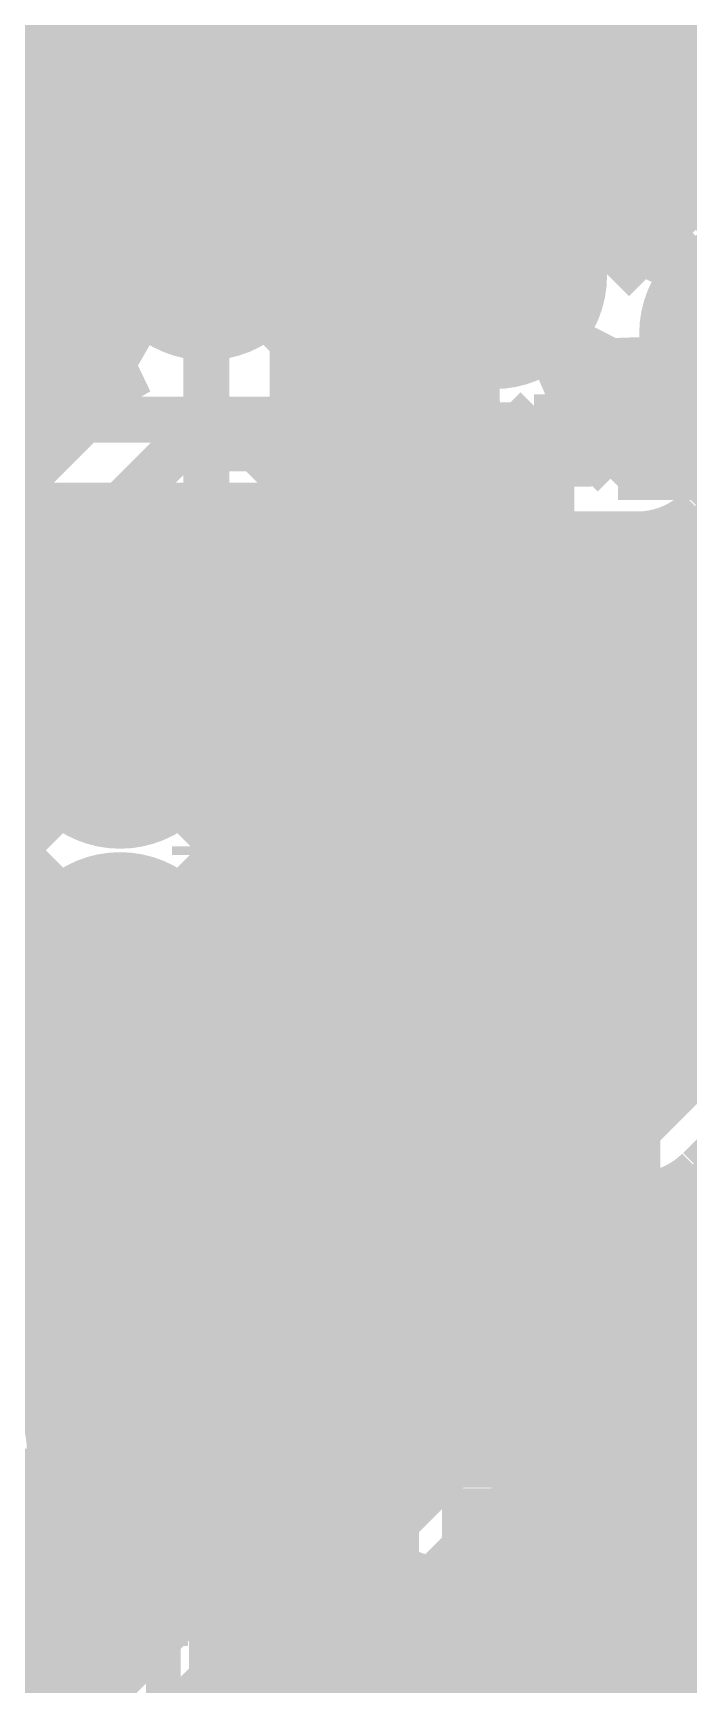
# Model space of a CAD drawing. Extents: x -72 to 72, y -47 to 50.
# Drawn here: x -11.81 to -8.92, y 23.11 to 30.41 of the extents above; entities that cross this region are included whole.
import ezdxf

# ---------------------------------------------------------------- set-up
doc = ezdxf.new("R2010")
doc.units = 0
doc.header["$MEASUREMENT"] = 0
doc.layers.get('0').update_dxf_attribs({"linetype": 'CONTINUOUS'})
for name, color, linetype in [('22-303-0_BOT', 7, 'CONTINUOUS'), ('22-303-0_DRD', 7, 'CONTINUOUS'), ('22-303-0_GND', 6, 'CONTINUOUS'), ('22-303-0_IN1', 4, 'CONTINUOUS'), ('22-303-0_IN2', 3, 'CONTINUOUS'), ('22-303-0_PWR', 5, 'CONTINUOUS'), ('22-303-0_SMB', 10, 'CONTINUOUS'), ('22-303-0_SMT', 14, 'CONTINUOUS'), ('22-303-0_SPB', 9, 'CONTINUOUS'), ('22-303-0_SPT', 12, 'CONTINUOUS'), ('22-303-0_SSB', 11, 'CONTINUOUS'), ('22-303-0_SST', 13, 'CONTINUOUS'), ('22-303-0_TOP', 8, 'CONTINUOUS'), ('THRUHOLE_TAP', 7, 'CONTINUOUS')]:
    doc.layers.add(name, color=color, linetype=linetype)

# ---------------------------------------------------------------- blocks, each defined once
blk = doc.blocks.new('RECTANGLE_4')
blk.add_solid([(0.4826, 0.4064), (0.4826, -0.4064), (-0.4826, 0.4064), (-0.4826, -0.4064)])
blk = doc.blocks.new('ROUND_48')
at = {"const_width": 0.29972}
blk.add_lwpolyline([(-0.14986, 0, 1), (0.14986, 0, 1)], format="xyb", close=True, dxfattribs=at)
blk = doc.blocks.new('RECTANGLE_59')
blk.add_solid([(0.29972, 0.19939), (0.29972, -0.19939), (-0.29972, 0.19939), (-0.29972, -0.19939)])
blk = doc.blocks.new('ROUND_81')
at = {"const_width": 0.0635}
blk.add_lwpolyline([(-0.03175, 0, 1), (0.03175, 0, 1)], format="xyb", close=True, dxfattribs=at)
blk = doc.blocks.new('ROUND_82')
at = {"const_width": 0.50038}
blk.add_lwpolyline([(-0.25019, 0, 1), (0.25019, 0, 1)], format="xyb", close=True, dxfattribs=at)
blk = doc.blocks.new('ROUND_83')
at = {"const_width": 0.50038}
blk.add_lwpolyline([(-0.25019, 0, 1), (0.25019, 0, 1)], format="xyb", close=True, dxfattribs=at)
blk = doc.blocks.new('ROUND_53')
at = {"const_width": 0.29972}
blk.add_lwpolyline([(-0.14986, 0, 1), (0.14986, 0, 1)], format="xyb", close=True, dxfattribs=at)
blk = doc.blocks.new('RECTANGLE_2')
blk.add_solid([(0.63627, 0.51308), (0.63627, -0.51308), (-0.63627, 0.51308), (-0.63627, -0.51308)])
blk = doc.blocks.new('ROUND_95')
at = {"const_width": 0.10033}
blk.add_lwpolyline([(-0.050164, 0, 1), (0.050164, 0, 1)], format="xyb", close=True, dxfattribs=at)

msp = doc.modelspace()

# ---------------------------------------------------------------- linework, layer by layer
at = {"layer": '22-303-0_BOT'}
for points, const_width in [([(-11.0744, 38.92296), (-11.0744, 30.06852)], 0.254), ([(-13.97, 29.2989), (-12.954, 29.2989), (-12.7381, 29.083), (-12.319, 29.083), (-11.811, 29.591), (-11.811, 31.242)], 0.2032), ([(-11.303, 30.91434), (-11.303, 30.01264)], 0.254), ([(-11.4046, 30.79496), (-11.4046, 29.95168)], 0.254), ([(-10.87882, 30.48), (-11.4046, 30.48)], 0.254), ([(-10.8458, 30.37586), (-10.8458, 30.03296)], 0.254), ([(-10.77468, 30.2514), (-11.4046, 30.2514)], 0.254), ([(-9.779, 30.2006), (-9.83996, 30.2006)], 0.254), ([(-9.19734, 30.19298), (-9.77138, 30.19298)], 0.254), ([(-9.7028, 30.19298), (-9.7028, 29.93644)], 0.254), ([(-9.4742, 30.19298), (-9.4742, 29.8577)], 0.254), ([(-9.2456, 30.19298), (-9.2456, 29.62148)], 0.254), ([(-9.9314, 30.11678), (-9.9314, 29.9212)], 0.254), ([(-10.6172, 30.099), (-10.6172, 29.88564)], 0.254), ([(-11.28014, 30.0228), (-11.4046, 30.0228)], 0.254), ([(-10.44194, 30.0228), (-10.81786, 30.0228)], 0.254), ([(-10.3886, 30.0101), (-10.3886, 28.4988)], 0.254), ([(-10.16, 30.01518), (-10.16, 29.8069)], 0.254), ([(-9.23798, 30.0228), (-10.13206, 30.0228)], 0.254), ([(-10.17524, 29.7942), (-10.541, 29.7942)], 0.254), ([(-9.21258, 29.7942), (-9.38276, 29.7942)], 0.254), ([(-10.3378, 29.5656), (-10.4521, 29.5656)], 0.254), ([(-9.08304, 29.5656), (-9.2202, 29.5656)], 0.254), ([(-11.049, 29.464), (-11.049, 27.94), (-10.45972, 27.35072), (-7.37108, 27.35072)], 0.2032), ([(-11.049, 29.464), (-11.049, 27.94), (-10.45972, 27.35072), (-7.37108, 27.35072)], 0.2032), ([(-10.38352, 29.337), (-10.45718, 29.337)], 0.254), ([(-9.779, 29.337), (-8.89, 28.448), (-8.382, 28.448), (-8.23468, 28.64866), (-7.37108, 28.64866)], 0.2032), ([(-10.3378, 29.1084), (-10.55878, 29.1084)], 0.254), ([(-10.6426, 29.01696), (-10.6426, 28.30322)], 0.254), ([(-10.6426, 29.01696), (-10.6426, 28.30322)], 0.254), ([(-10.6172, 29.03982), (-10.6172, 28.33624)], 0.254), ([(-10.17524, 28.8798), (-10.6426, 28.8798)], 0.254), ([(-10.16, 28.8671), (-10.16, 28.54452)], 0.254), ([(-9.9314, 28.7528), (-9.9314, 28.4988)], 0.254), ([(-9.779, 28.73248), (-9.75109, 28.73312)], 0.254), ([(-9.75106, 28.73248), (-9.4234, 28.40482)], 0.254), ([(-9.66724, 28.6512), (-10.6426, 28.6512)], 0.254), ([(-9.7028, 28.68422), (-9.7028, 28.40482)], 0.254), ([(-9.4742, 28.45562), (-9.4742, 28.40482)], 0.254), ([(-10.52322, 28.4226), (-10.6426, 28.4226)], 0.254), ([(-9.44118, 28.4226), (-9.79678, 28.4226)], 0.254), ([(-9.4234, 28.40482), (-9.77392, 28.40482)], 0.254), ([(-7.37108, 27.99842), (-10.09904, 27.99842), (-10.16, 27.94)], 0.2032), ([(-13.97, 27.35072), (-13.25372, 27.35072), (-12.192, 26.289), (-11.43, 26.289)], 0.2032), ([(-11.43, 24.13), (-11.43, 25.019), (-10.795, 25.654), (-10.795, 26.67), (-11.43, 27.305)], 0.2032), ([(-10.49528, 26.94432), (-10.45972, 26.94277)], 0.254), ([(-9.59612, 26.94432), (-10.45972, 26.94432)], 0.254), ([(-10.3886, 26.94432), (-10.3886, 26.67)], 0.254), ([(-10.16, 26.94432), (-10.16, 26.0604)], 0.254), ([(-9.9314, 26.94432), (-9.9314, 26.0604)], 0.254), ([(-9.7028, 26.94432), (-9.7028, 26.77414)], 0.254), ([(-9.67994, 26.8224), (-10.41908, 26.8224)], 0.254), ([(-10.3886, 26.67), (-10.3886, 26.0604)], 0.254), ([(-9.144, 26.543), (-8.98652, 26.70048), (-7.37108, 26.70048)], 0.2032), ([(-9.74598, 26.5938), (-10.3886, 26.5938)], 0.254), ([(-9.72058, 26.3652), (-10.3886, 26.3652)], 0.254), ([(-9.7028, 26.31186), (-9.7028, 26.0604)], 0.254), ([(-9.59104, 26.1366), (-10.3886, 26.1366)], 0.254), ([(-7.37108, 26.05024), (-8.74776, 26.05024), (-9.144, 25.654), (-10.795, 25.654), (-11.43, 25.019), (-11.43, 24.13)], 0.2032), ([(-9.50722, 26.0604), (-10.3886, 26.0604)], 0.254), ([(-11.87704, 25.8826), (-12.192, 25.8826)], 0.254), ([(-11.7602, 25.781), (-11.7602, 25.6667)], 0.254), ([(-11.34364, 25.6794), (-11.78052, 25.6794)], 0.254), ([(-11.33094, 25.6921), (-11.55446, 25.46858)], 0.254), ([(-11.33094, 25.6921), (-11.55446, 25.46858)], 0.254), ([(-11.5316, 25.6921), (-11.5316, 25.49144)], 0.254), ([(-8.58012, 25.64384), (-8.8519, 25.36952)], 0.254), ([(-10.62736, 25.2476), (-11.0236, 24.85136)], 0.254), ([(-10.62736, 25.2476), (-11.0236, 24.85136)], 0.254), ([(-8.38708, 25.2222), (-10.65276, 25.2222)], 0.254), ([(-9.144, 25.2476), (-10.62736, 25.2476)], 0.254), ([(-10.6172, 25.2476), (-10.6172, 21.55444)], 0.254), ([(-10.3886, 25.2476), (-10.3886, 21.5392)], 0.254), ([(-10.16, 25.2476), (-10.16, 24.2824)], 0.254), ([(-9.9314, 25.2476), (-9.9314, 24.2824)], 0.254), ([(-9.7028, 25.2476), (-9.7028, 24.2824)], 0.254), ([(-9.4742, 25.2476), (-9.4742, 24.2824)], 0.254), ([(-9.2456, 25.2476), (-9.2456, 24.2824)], 0.254), ([(-9.017, 25.26792), (-9.017, 24.2824)], 0.254), ([(-10.8458, 25.02916), (-10.8458, 24.63546)], 0.254), ([(-8.17372, 24.9936), (-10.88136, 24.9936)], 0.254), ([(-11.0236, 24.85136), (-11.0236, 24.63546)], 0.254), ([(-11.0236, 24.85136), (-11.0236, 24.63546)], 0.254), ([(-7.77748, 24.765), (-11.0236, 24.765)], 0.254), ([(-10.82548, 24.63546), (-11.0236, 24.63546)], 0.254), ([(-10.82548, 24.63546), (-10.82548, 23.98522)], 0.254), ([(-7.77748, 24.5364), (-10.82548, 24.5364)], 0.254), ([(-7.77748, 24.3078), (-10.82548, 24.3078)], 0.254), ([(-8.7376, 24.2824), (-10.3124, 24.2824), (-10.3124, 22.86)], 0.254), ([(-10.3124, 24.0792), (-10.82548, 24.0792)], 0.254), ([(-10.82548, 23.98522), (-10.82548, 23.62454)], 0.254), ([(-10.3124, 23.8506), (-10.82548, 23.8506)], 0.254), ([(-10.82548, 23.62454), (-10.82548, 23.33498)], 0.254), ([(-10.3124, 23.622), (-10.82548, 23.622)], 0.254), ([(-7.62, 23.5712), (-9.525, 23.5712)], 0.2032), ([(-12.192, 20.066), (-12.192, 23.114), (-11.82624, 23.47976), (-11.43, 23.47976)], 0.2032), ([(-10.3124, 23.3934), (-10.82548, 23.3934)], 0.254), ([(-10.82548, 23.33498), (-10.82548, 22.9743)], 0.254), ([(-10.3124, 23.1648), (-10.82548, 23.1648)], 0.254)]:
    msp.add_lwpolyline(points, dxfattribs=dict(at, const_width=const_width))
at = {"layer": '22-303-0_BOT', "const_width": 0.254}
for points in [[(-10.89152, 30.607, 0.4142136), (-10.287, 30.00248)], [(-10.287, 30.00248, 0.2104983), (-9.84095, 30.19897)], [(-9.83996, 30.19806, 0.0423381), (-9.77138, 30.19224)], [(-9.19734, 30.19298, 0.0940341), (-9.23927, 29.972)], [(-11.049, 30.06852, 0.1588241), (-11.40517, 29.95246)], [(-10.44448, 29.464, 0.4142136), (-11.049, 30.06852)], [(-9.24052, 29.972, 0.2097581), (-9.04529, 29.52711)], [(-9.779, 29.94152, 0.4142136), (-10.38352, 29.337)], [(-9.17448, 29.35732, 0.404407), (-9.779, 29.94152)], [(-9.04494, 29.5275, 0.0892038), (-9.17418, 29.35717)], [(-9.04494, 29.5275, 0.0892038), (-9.17418, 29.35717)], [(-10.6426, 29.01696, 0.2113087), (-10.44484, 29.464)], [(-10.38352, 29.337, 0.4142136), (-9.779, 28.73248)], [(-10.16, 28.54452, 0.2356241), (-10.643, 28.30352)], [(-9.77392, 28.40482, 0.1750363), (-10.16, 28.54425)], [(-10.3886, 26.67, 0.1874441), (-10.49521, 26.94438)], [(-9.59612, 26.94432, 0.1835053), (-9.74854, 26.543)], [(-9.74852, 26.543, 0.2356246), (-9.50752, 26.05999)], [(-11.87704, 25.8826, 0.2113087), (-11.43, 25.68484)], [(-11.55446, 25.46858, 0.2572849), (-12.065, 25.74991)], [(-11.43, 25.68448, 0.0411382), (-11.33103, 25.69264)], [(-9.144, 25.2476, 0.1989124), (-8.85663, 25.36663)], [(-9.144, 25.2476, 0.1989124), (-8.85663, 25.36663)]]:
    msp.add_lwpolyline(points, format="xyb", dxfattribs=at)
at = {"layer": '22-303-0_DRD', "const_width": 0.254}
for points in [[(-9.652, 31.242), (-10.922, 29.972)], [(-9.652, 29.972), (-10.922, 31.242)], [(-8.001, 30.607), (-9.271, 29.337)], [(-8.001, 29.337), (-9.271, 30.607)], [(-10.414, 30.099), (-11.684, 28.829)], [(-10.414, 28.829), (-11.684, 30.099)], [(-10.414, 30.099), (-11.684, 28.829)], [(-10.414, 28.829), (-11.684, 30.099)], [(-9.144, 29.972), (-10.414, 28.702)], [(-9.144, 28.702), (-10.414, 29.972)], [(-8.001, 29.718), (-9.271, 28.448)], [(-8.001, 28.448), (-9.271, 29.718)], [(-8.001, 29.718), (-9.271, 28.448)], [(-8.001, 28.448), (-9.271, 29.718)], [(-9.525, 28.575), (-10.795, 27.305)], [(-9.525, 27.305), (-10.795, 28.575)], [(-10.795, 27.94), (-12.065, 26.67)], [(-10.795, 26.67), (-12.065, 27.94)], [(-8.509, 27.178), (-9.779, 25.908)], [(-8.509, 25.908), (-9.779, 27.178)], [(-9.525, 27.051), (-10.795, 25.781)], [(-9.525, 25.781), (-10.795, 27.051)], [(-9.525, 27.051), (-10.795, 25.781)], [(-9.525, 25.781), (-10.795, 27.051)], [(-10.795, 26.924), (-12.065, 25.654)], [(-10.795, 25.654), (-12.065, 26.924)], [(-11.43, 25.781), (-12.7, 24.511)], [(-11.43, 24.511), (-12.7, 25.781)], [(-11.684, 24.765), (-12.954, 23.495)], [(-11.684, 23.495), (-12.954, 24.765)], [(-11.684, 24.765), (-12.954, 23.495)], [(-11.684, 23.495), (-12.954, 24.765)], [(-11.684, 24.765), (-12.954, 23.495)], [(-11.684, 23.495), (-12.954, 24.765)]]:
    msp.add_lwpolyline(points, dxfattribs=at)
at = {"layer": '22-303-0_IN1'}
for points, const_width in [([(-21.844, 39.243), (-21.844, 37.592), (-20.955, 36.703), (-12.573, 36.703), (-12.192, 36.322), (-12.192, 32.512), (-10.922, 31.242), (-10.922, 30.353), (-9.906, 29.337), (-9.779, 29.337)], 0.2032), ([(4.445, 31.877), (2.921, 31.877), (2.667, 32.131), (1.397, 32.131), (0.508, 31.242), (-5.08, 31.242), (-6.731, 32.893), (-8.509, 32.893), (-9.652, 31.75), (-9.652, 30.099), (-8.636, 29.083)], 0.2032), ([(5.461, 32.004), (3.302, 29.845), (0.254, 29.845), (-0.762, 30.861), (-5.461, 30.861), (-7.112, 32.512), (-8.255, 32.512), (-9.271, 31.496), (-9.271, 30.607), (-8.636, 29.972)], 0.2032), ([(-13.843, 32.004), (-13.843, 30.099), (-12.446, 28.702), (-10.033, 28.702), (-8.128, 26.797), (-8.128, 22.225), (-10.541, 19.812)], 0.2032), ([(-10.64768, 28.2956), (-12.446, 28.2956)], 0.254), ([(-11.9126, 28.2956), (-11.9126, 27.66822)], 0.254), ([(-11.684, 28.2956), (-11.684, 27.85364)], 0.254), ([(-11.4554, 28.2956), (-11.4554, 27.90952)], 0.254), ([(-11.2268, 28.2956), (-11.2268, 27.87396)], 0.254), ([(-10.9982, 28.2956), (-10.9982, 27.72664)], 0.254), ([(-10.7696, 28.2956), (-10.7696, 27.21864)], 0.254), ([(-10.75182, 28.067), (-12.2301, 28.067)], 0.254), ([(-11.71448, 27.8384), (-12.1158, 27.8384)], 0.254), ([(-10.75436, 27.8384), (-11.14552, 27.8384)], 0.254), ([(-9.60374, 27.6987), (-9.04494, 27.1399)], 0.254), ([(-9.6266, 27.65552), (-9.6266, 26.90622)], 0.254), ([(-10.66546, 27.6098), (-10.90676, 27.6098)], 0.254), ([(-9.51484, 27.6098), (-9.652, 27.6098)], 0.254), ([(-9.398, 27.49296), (-9.398, 27.09164)], 0.254), ([(-10.541, 27.4701), (-10.541, 26.99004)], 0.254), ([(-9.8552, 27.41676), (-9.8552, 26.9367)], 0.254), ([(-10.39114, 27.3812), (-10.83056, 27.3812)], 0.254), ([(-10.3124, 27.3558), (-10.3124, 27.0002)], 0.254), ([(-10.0838, 27.34056), (-10.0838, 27.01544)], 0.254), ([(-9.28624, 27.3812), (-9.92886, 27.3812)], 0.254), ([(-11.43, 27.305), (-10.795, 26.67), (-10.795, 24.765), (-12.446, 23.114), (-15.748, 23.114), (-16.51, 23.876)], 0.2032), ([(-10.82548, 27.27452), (-10.82777, 27.30477)], 0.254), ([(-10.82548, 27.27452), (-10.50798, 26.95702)], 0.254), ([(-9.1694, 27.26436), (-9.1694, 27.14752)], 0.254), ([(-9.05764, 27.1526), (-10.70356, 27.1526)], 0.254), ([(-11.8999, 26.924), (-16.9926, 26.924)], 0.254), ([(-11.9126, 26.94178), (-11.9126, 26.65222)], 0.254), ([(-9.6139, 26.924), (-9.83234, 26.924)], 0.254), ([(-11.87704, 26.6954), (-16.9926, 26.6954)], 0.254), ([(-24.384, 20.828), (-24.257, 20.828), (-23.495, 21.59), (-12.446, 21.59), (-9.144, 24.892), (-9.144, 26.543)], 0.2032), ([(-9.6266, 26.13152), (-9.6266, 24.98344)], 0.254), ([(-9.5504, 26.09596), (-9.5504, 25.05964)], 0.254), ([(-9.5504, 26.0096), (-9.71296, 26.0096)], 0.254), ([(-11.9126, 25.92578), (-11.9126, 25.7302)], 0.254), ([(-9.8552, 25.89276), (-9.8552, 24.75484)], 0.254), ([(-10.3886, 25.8572), (-10.3886, 24.765)], 0.254), ([(-10.3124, 25.8318), (-10.3124, 24.29764)], 0.254), ([(-10.0838, 25.81656), (-10.0838, 24.52624)], 0.254), ([(-11.75766, 25.781), (-12.10818, 25.781)], 0.254), ([(-11.684, 25.74036), (-11.684, 25.6159)], 0.254), ([(-11.2014, 25.7302), (-11.2014, 24.93264)], 0.254), ([(-9.5504, 25.781), (-10.3886, 25.781)], 0.254), ([(-11.4554, 25.68448), (-11.4554, 24.67864)], 0.254), ([(-11.2268, 25.72004), (-11.2268, 24.90724)], 0.254), ([(-11.2014, 25.5524), (-11.61796, 25.5524)], 0.254), ([(-9.5504, 25.5524), (-10.3886, 25.5524)], 0.254), ([(-11.2014, 25.3238), (-11.48588, 25.3238)], 0.254), ([(-9.5504, 25.3238), (-10.3886, 25.3238)], 0.254), ([(-11.2014, 25.0952), (-11.46302, 25.0952)], 0.254), ([(-9.5504, 25.0952), (-10.3886, 25.0952)], 0.254), ([(-9.5504, 25.05964), (-12.61364, 21.9964)], 0.254), ([(-11.2014, 24.93264), (-11.76274, 24.36876)], 0.254), ([(-11.26744, 24.8666), (-11.52906, 24.8666)], 0.254), ([(-9.74344, 24.8666), (-10.3886, 24.8666)], 0.254), ([(-11.49604, 24.638), (-11.73734, 24.638)], 0.254), ([(-11.684, 24.6761), (-11.684, 24.45004)], 0.254), ([(-9.97204, 24.638), (-10.40892, 24.638)], 0.254), ([(-10.50798, 24.47798), (-12.1539, 22.82952)], 0.254), ([(-10.541, 24.44496), (-10.541, 24.06904)], 0.254), ([(-11.72464, 24.4094), (-11.78306, 24.4094)], 0.254), ([(-10.20064, 24.4094), (-10.57656, 24.4094)], 0.254), ([(-10.7696, 24.21636), (-10.7696, 23.84044)], 0.254), ([(-10.42924, 24.1808), (-10.80516, 24.1808)], 0.254), ([(-10.9982, 23.98776), (-10.9982, 23.61184)], 0.254), ([(-10.65784, 23.9522), (-11.03376, 23.9522)], 0.254), ([(-11.2268, 23.75916), (-11.2268, 23.38324)], 0.254), ([(-10.88644, 23.7236), (-11.26236, 23.7236)], 0.254), ([(-11.11504, 23.495), (-11.49096, 23.495)], 0.254), ([(-11.4554, 23.53056), (-11.4554, 23.15464)], 0.254), ([(-11.34364, 23.2664), (-11.71956, 23.2664)], 0.254), ([(-11.684, 23.30196), (-11.684, 22.92604)], 0.254), ([(-11.57224, 23.0378), (-11.94816, 23.0378)], 0.254), ([(-11.9126, 23.07336), (-11.9126, 22.69744)], 0.254)]:
    msp.add_lwpolyline(points, dxfattribs=dict(at, const_width=const_width))
at = {"layer": '22-303-0_IN1', "const_width": 0.254}
for points in [[(-10.64768, 28.2956, 0.1588241), (-10.76356, 27.94)], [(-10.76452, 27.94, 0.4142136), (-10.16, 27.33548)], [(-11.43, 27.90952, 0.4142136), (-12.03452, 27.305)], [(-10.82548, 27.305, 0.4142136), (-11.43, 27.90952)], [(-10.16, 27.33548, 0.2988227), (-9.60374, 27.6987)], [(-12.03452, 27.305, 0.2547954), (-11.75766, 26.797)], [(-9.144, 27.14752, 0.29222), (-9.69264, 26.797)], [(-9.04494, 27.1399, 0.0411378), (-9.144, 27.14806)], [(-10.16, 27.02052, 0.1409066), (-10.48108, 26.9282)], [(-10.16, 27.02052, 0.1409066), (-10.48108, 26.9282)], [(-9.69264, 26.797, 0.225417), (-10.16, 27.01898)], [(-9.69264, 26.797, 0.225417), (-10.16, 27.01898)], [(-10.48004, 26.92654, 0.0254717), (-10.50776, 26.95724)], [(-11.75766, 26.797, 0.2547946), (-12.03452, 26.289)], [(-12.03452, 26.289, 0.4142136), (-11.43, 25.68448)], [(-10.16, 25.81148, 0.2911874), (-9.61136, 26.15946)], [(-10.16, 25.81148, 0.2911874), (-9.61136, 26.15946)], [(-9.61136, 26.15946, 0.0364599), (-9.55069, 26.09564)], [(-10.3886, 25.8572, 0.0973858), (-10.16, 25.81225)], [(-10.3886, 25.8572, 0.0973858), (-10.16, 25.81225)], [(-11.46048, 25.146, 0.4142136), (-12.065, 25.75052)], [(-11.43, 25.68448, 0.0973858), (-11.20111, 25.72949)], [(-11.89736, 24.56434, 0.3342209), (-11.46048, 25.146)], [(-10.50798, 24.47798, 0.1989124), (-10.38909, 24.765)], [(-11.76274, 24.36876, 0.0990195), (-11.89736, 24.56434)], [(-11.76274, 24.36876, 0.0990195), (-11.89736, 24.56434)]]:
    msp.add_lwpolyline(points, format="xyb", dxfattribs=at)
at = {"layer": '22-303-0_IN2'}
for points, const_width in [([(-9.69264, 30.8356), (-9.17702, 30.31998)], 0.254), ([(-9.4742, 30.61716), (-9.4742, 29.8577)], 0.254), ([(-9.33704, 30.48), (-9.69518, 30.48)], 0.254), ([(-9.7028, 30.45206), (-9.7028, 29.93644)], 0.254), ([(-10.84072, 30.3657), (-10.88898, 30.31998)], 0.254), ([(-10.8458, 30.36316), (-10.8458, 30.03296)], 0.254), ([(-9.2456, 30.38856), (-9.2456, 29.62148)], 0.254), ([(-11.176, 30.2006), (-12.20978, 30.2006)], 0.254), ([(-11.7602, 30.2006), (-11.7602, 29.1084)], 0.254), ([(-11.5316, 30.2006), (-11.5316, 29.82722)], 0.254), ([(-11.303, 30.2006), (-11.303, 30.01264)], 0.254), ([(-11.0744, 30.2133), (-11.0744, 30.06852)], 0.254), ([(-10.77468, 30.2514), (-10.97788, 30.2514)], 0.254), ([(-9.17194, 30.2514), (-9.79678, 30.2514)], 0.254), ([(-9.9314, 30.11678), (-9.9314, 29.9212)], 0.254), ([(-10.6172, 30.099), (-10.6172, 29.88564)], 0.254), ([(-11.28014, 30.0228), (-12.12088, 30.0228)], 0.254), ([(-10.44194, 30.0228), (-10.81786, 30.0228)], 0.254), ([(-10.3886, 30.0101), (-10.3886, 29.1084)], 0.254), ([(-10.16, 30.01518), (-10.16, 29.8069)], 0.254), ([(-9.23798, 30.0228), (-10.13206, 30.0228)], 0.254), ([(-1.27, 29.845), (-1.27, 28.702), (-2.032, 27.94), (-4.191, 27.94), (-4.318, 28.067), (-9.398, 28.067), (-10.033, 28.702), (-15.875, 28.702), (-16.764, 29.591)], 0.2032), ([(-11.55446, 29.7942), (-12.09802, 29.7942)], 0.254), ([(-10.17524, 29.7942), (-10.541, 29.7942)], 0.254), ([(-9.21258, 29.7942), (-9.38276, 29.7942)], 0.254), ([(-11.64336, 29.5656), (-12.16406, 29.5656)], 0.254), ([(-10.3378, 29.5656), (-10.4521, 29.5656)], 0.254), ([(-9.08304, 29.5656), (-9.2202, 29.5656)], 0.254), ([(-11.64082, 29.337), (-12.37234, 29.337)], 0.254), ([(-10.38352, 29.337), (-10.45718, 29.337)], 0.254), ([(-11.53668, 29.1084), (-15.00378, 29.1084)], 0.254), ([(-11.53668, 29.1084), (-15.00378, 29.1084)], 0.254), ([(-10.3378, 29.1084), (-10.55878, 29.1084)], 0.254), ([(-10.3378, 29.1084), (-10.55878, 29.1084)], 0.254), ([(-9.2456, 29.05252), (-9.2456, 28.48864)], 0.254), ([(-9.20496, 28.8798), (-9.38276, 28.8798)], 0.254), ([(-9.4742, 28.81376), (-9.4742, 28.71724)], 0.254), ([(-10.16, 27.94), (-10.16, 28.07208), (-10.35812, 28.321), (-17.5768, 28.321), (-17.96288, 28.75788), (-18.0848, 28.75788)], 0.2032), ([(-9.5377, 28.78074), (-9.23036, 28.4734)], 0.254), ([(-9.05764, 28.6512), (-9.40816, 28.6512)], 0.254), ([(-9.017, 28.6131), (-9.017, 28.4734)], 0.254), ([(-4.318, 28.4734), (-9.23036, 28.4734)], 0.254), ([(-10.76452, 27.9146), (-12.1412, 27.9146)], 0.254), ([(-11.7602, 27.9146), (-11.7602, 27.81046)], 0.254), ([(-11.0744, 27.9146), (-11.0744, 27.79268)], 0.254), ([(-10.8458, 27.9146), (-10.8458, 27.45994)], 0.254), ([(-11.85164, 27.7368), (-12.09802, 27.7368)], 0.254), ([(-10.72896, 27.7368), (-11.00582, 27.7368)], 0.254), ([(-9.4742, 27.66822), (-9.4742, 27.04846)], 0.254), ([(-4.48564, 27.6606), (-9.398, 27.6606)], 0.254), ([(-9.2456, 27.6606), (-9.2456, 27.13736)], 0.254), ([(-9.017, 27.6606), (-9.017, 27.13482)], 0.254), ([(-10.58164, 27.5082), (-10.86104, 27.5082)], 0.254), ([(-10.6172, 27.54376), (-10.6172, 24.11984)], 0.254), ([(-2.4384, 27.5082), (-9.73582, 27.5082)], 0.254), ([(-9.7028, 27.54376), (-9.7028, 26.77414)], 0.254), ([(-10.3886, 27.3812), (-10.3886, 24.34844)], 0.254), ([(-10.16, 27.33548), (-10.16, 24.57704)], 0.254), ([(-9.9314, 27.3812), (-9.9314, 24.80564)], 0.254), ([(-2.4384, 27.2796), (-10.82548, 27.2796)], 0.254), ([(-10.8458, 27.15006), (-10.8458, 26.44394)], 0.254), ([(-9.47166, 27.051), (-10.88136, 27.051)], 0.254), ([(-2.4384, 27.051), (-8.81634, 27.051)], 0.254), ([(-11.79322, 26.8224), (-21.0312, 26.8224)], 0.254), ([(-9.67994, 26.8224), (-11.06678, 26.8224)], 0.254), ([(-11.0744, 26.81478), (-11.0744, 26.77668)], 0.254), ([(-9.74598, 26.5938), (-10.90676, 26.5938)], 0.254), ([(-9.72058, 26.3652), (-10.83056, 26.3652)], 0.254), ([(-9.7028, 26.31186), (-9.7028, 25.03424)], 0.254), ([(-9.59104, 26.1366), (-10.8458, 26.1366)], 0.254), ([(-10.8458, 26.13406), (-10.8458, 23.89124)], 0.254), ([(-9.4742, 26.035), (-9.4742, 25.26284)], 0.254), ([(-9.2456, 25.9461), (-9.2456, 25.49144)], 0.254), ([(-9.017, 25.95118), (-9.017, 25.72004)], 0.254), ([(-11.8999, 25.908), (-32.33166, 25.908)], 0.254), ([(-8.77824, 25.908), (-10.9601, 25.908)], 0.254), ([(-8.92302, 25.81402), (-11.47064, 23.2664)], 0.254), ([(-11.7602, 25.781), (-11.7602, 25.6667)], 0.254), ([(-11.0744, 25.79878), (-11.0744, 23.66264)], 0.254), ([(-9.05764, 25.6794), (-11.78052, 25.6794)], 0.254), ([(-11.5316, 25.6921), (-11.5316, 25.43048)], 0.254), ([(-11.303, 25.69718), (-11.303, 23.43404)], 0.254), ([(-4.191, 25.4), (-4.318, 25.527), (-8.636, 25.527), (-11.303, 22.86), (-19.304, 22.86), (-19.812, 22.352), (-21.59, 22.352), (-21.59, 25.146)], 0.2032), ([(-9.28624, 25.4508), (-11.54176, 25.4508)], 0.254), ([(-9.51484, 25.2222), (-11.46556, 25.2222)], 0.254), ([(-8.46836, 25.1206), (-11.0109, 22.57552)], 0.254), ([(-9.74344, 24.9936), (-11.4808, 24.9936)], 0.254), ([(-11.5316, 24.86152), (-11.5316, 23.2664)], 0.254), ([(-9.97204, 24.765), (-11.5951, 24.765)], 0.254), ([(-7.20852, 24.765), (-8.82396, 24.765)], 0.254), ([(-11.7602, 24.62276), (-11.7602, 24.36114)], 0.254), ([(-9.017, 24.57196), (-9.017, 22.16404)], 0.254), ([(-10.20064, 24.5364), (-11.87196, 24.5364)], 0.254), ([(-7.1628, 24.5364), (-9.05256, 24.5364)], 0.254), ([(-9.2456, 24.34336), (-9.2456, 21.93544)], 0.254), ([(-10.42924, 24.3078), (-11.73988, 24.3078)], 0.254), ([(-7.0104, 24.3078), (-9.28116, 24.3078)], 0.254), ([(-10.65784, 24.0792), (-11.71702, 24.0792)], 0.254), ([(-7.10184, 24.0792), (-9.50976, 24.0792)], 0.254), ([(-9.4742, 24.11476), (-9.4742, 21.70684)], 0.254), ([(-10.88644, 23.8506), (-11.78306, 23.8506)], 0.254), ([(-11.7602, 23.89886), (-11.7602, 23.2664)], 0.254), ([(-7.33044, 23.8506), (-9.73836, 23.8506)], 0.254), ([(-9.7028, 23.88616), (-9.7028, 21.47824)], 0.254), ([(-11.11504, 23.622), (-11.99134, 23.622)], 0.254), ([(-7.55904, 23.622), (-9.96696, 23.622)], 0.254), ([(-9.9314, 23.65756), (-9.9314, 21.3614)], 0.254), ([(-11.34364, 23.3934), (-16.14678, 23.3934)], 0.254), ([(-7.78764, 23.3934), (-10.19556, 23.3934)], 0.254), ([(-10.16, 23.42896), (-10.16, 21.4249)], 0.254), ([(-11.47064, 23.2664), (-19.304, 23.2664)], 0.254), ([(-10.3886, 23.20036), (-10.3886, 21.5392)], 0.254), ([(-8.01624, 23.1648), (-10.42416, 23.1648)], 0.254)]:
    msp.add_lwpolyline(points, dxfattribs=dict(at, const_width=const_width))
at = {"layer": '22-303-0_IN2', "const_width": 0.254}
for points in [[(-10.287, 30.00248, 0.4142136), (-9.68248, 30.607)], [(-10.84072, 30.3657, 0.2983671), (-10.287, 30.00248)], [(-11.176, 30.2006, 0.1989124), (-10.88863, 30.31963)], [(-11.176, 30.2006, 0.1989124), (-10.88863, 30.31963)], [(-9.14654, 30.29204, 0.1409065), (-9.23856, 29.972)], [(-9.17702, 30.31998, 0.0254728), (-9.14634, 30.29228)], [(-11.049, 30.06852, 0.4142136), (-11.65352, 29.464)], [(-10.44448, 29.464, 0.4142136), (-11.049, 30.06852)], [(-9.24052, 29.972, 0.2097581), (-9.04529, 29.52711)], [(-9.779, 29.94152, 0.4142136), (-10.38352, 29.337)], [(-9.17448, 29.35732, 0.404407), (-9.779, 29.94152)], [(-9.04494, 29.5275, 0.0892038), (-9.17418, 29.35717)], [(-9.04494, 29.5275, 0.0892038), (-9.17418, 29.35717)], [(-11.65352, 29.464, 0.1588248), (-11.53746, 29.10783)], [(-10.55878, 29.1084, 0.1581908), (-10.44339, 29.464)], [(-10.38352, 29.337, 0.0973861), (-10.33851, 29.10811)], [(-9.5377, 28.78074, 0.1743186), (-9.23872, 29.06176)], [(-9.24052, 29.06268, 0.404407), (-8.636, 28.47848)], [(-9.24052, 29.06268, 0.404407), (-8.636, 28.47848)], [(-11.43, 27.90952, 0.4142136), (-12.03452, 27.305)], [(-10.82548, 27.305, 0.4142136), (-11.43, 27.90952)], [(-10.76452, 27.9146, 0.4019684), (-10.16, 27.33548)], [(-10.16, 27.33548, 0.3060401), (-9.59866, 27.71394)], [(-9.59866, 27.71394, 0.1299285), (-9.398, 27.6609)], [(-12.03452, 27.305, 0.2547954), (-11.75766, 26.797)], [(-11.10234, 26.797, 0.2547946), (-10.82548, 27.305)], [(-9.144, 27.14752, 0.4142136), (-9.74852, 26.543)], [(-8.53948, 26.543, 0.4142136), (-9.144, 27.14752)], [(-11.75766, 26.797, 0.2547946), (-12.03452, 26.289)], [(-10.82548, 26.289, 0.2547954), (-11.10234, 26.797)], [(-9.74852, 26.543, 0.4142136), (-9.144, 25.93848)], [(-9.144, 25.93848, 0.4142136), (-8.53948, 26.543)], [(-12.03452, 26.289, 0.4142136), (-11.43, 25.68448)], [(-11.43, 25.68448, 0.4142136), (-10.82548, 26.289)], [(-8.636, 25.9334, 0.1989124), (-8.92337, 25.81437)], [(-11.46048, 25.146, 0.4142136), (-12.065, 25.75052)], [(-11.89736, 24.56434, 0.3342209), (-11.46048, 25.146)], [(-11.71448, 24.13, 0.20277), (-11.89793, 24.56375)], [(-11.71448, 24.13, 0.20277), (-11.89793, 24.56375)], [(-12.319, 23.52548, 0.4142136), (-11.71448, 24.13)], [(-12.319, 23.52548, 0.4142136), (-11.71448, 24.13)]]:
    msp.add_lwpolyline(points, format="xyb", dxfattribs=at)
at = {"layer": '22-303-0_SSB', "const_width": 0.1524}
for points in [[(-12.3698, 24.89962), (-12.87018, 25.4), (-12.87018, 31.6992), (-8.4709, 31.6992), (-8.4709, 24.89962), (-12.3698, 24.89962)], [(-11.85418, 25.98928), (-12.28344, 25.98928)], [(-11.74242, 25.85212), (-12.39774, 25.85212)], [(-11.78052, 25.91308), (-11.78052, 25.48382)], [(-11.7094, 25.71496), (-12.43076, 25.71496)], [(-11.72972, 25.5778), (-12.4079, 25.5778)], [(-11.81862, 25.44064), (-12.32154, 25.44064)], [(-10.9474, 24.511), (-10.9474, 22.4536), (-13.716, 22.4536), (-13.716, 24.511), (-10.9474, 24.511)], [(-8.6995, 24.3205), (-8.6995, 21.3995), (-10.3378, 21.3995), (-10.3378, 24.3205), (-8.6995, 24.3205)], [(-9.33958, 23.58136), (-9.1694, 23.64232), (-9.1694, 23.99792), (-9.33958, 24.05634), (-10.01776, 24.05634), (-10.1854, 23.99792), (-10.1854, 23.64232), (-10.01776, 23.58136)], [(-9.1694, 22.98192), (-10.1854, 22.98192), (-10.01776, 23.09876)], [(-9.1694, 22.86254), (-9.1694, 23.09876)]]:
    msp.add_lwpolyline(points, dxfattribs=at)
for points in [[(-11.7094, 25.69972, 0.4142136), (-12.07008, 26.0604)], [(-12.07008, 25.33904, 0.4142136), (-11.7094, 25.69972)]]:
    msp.add_lwpolyline(points, format="xyb", dxfattribs=at)
at = {"layer": '22-303-0_SST', "const_width": 0.1524}
for points in [[(-9.58596, 28.1432), (-10.60196, 28.4988), (-10.60196, 28.02382)], [(-9.58596, 27.6606), (-9.58596, 27.24658), (-10.60196, 27.24658)], [(-9.58596, 26.40838), (-9.58596, 26.76398), (-9.92378, 26.88082), (-10.26414, 26.88082), (-10.60196, 26.76398), (-10.60196, 26.40838)], [(-9.58596, 26.4668), (-10.60196, 26.4668)], [(-10.795, 25.908), (-9.525, 25.908), (-9.271, 25.654), (-9.271, 22.352), (-11.049, 22.352), (-11.049, 25.654), (-10.795, 25.908)], [(-8.89, 25.908), (-7.62, 25.908), (-7.366, 25.654), (-7.366, 22.352), (-9.144, 22.352), (-9.144, 25.654), (-8.89, 25.908)], [(-11.9634, 25.32888), (-12.13358, 25.3873), (-12.30376, 25.3873), (-12.4714, 25.32888), (-12.4714, 24.97328), (-12.30376, 24.91486), (-12.13358, 24.91486), (-11.9634, 24.97328), (-11.9634, 25.32888), (-11.79576, 25.3873), (-11.62558, 25.3873), (-11.4554, 25.32888), (-11.4554, 24.97328), (-11.62558, 24.91486), (-11.79576, 24.91486), (-11.9634, 24.97328)], [(-11.9634, 24.07666), (-11.9634, 24.43226), (-12.13358, 24.5491), (-12.30376, 24.5491), (-12.4714, 24.43226), (-12.4714, 24.07666), (-11.4554, 24.07666)], [(-11.9634, 24.3713), (-11.4554, 24.5491)], [(-11.049, 24.384), (-9.271, 24.384)], [(-9.144, 24.384), (-7.366, 24.384)], [(-11.2395, 20.7645), (-11.2395, 23.6855), (-12.8778, 23.6855), (-12.8778, 20.7645), (-11.2395, 20.7645)]]:
    msp.add_lwpolyline(points, dxfattribs=at)
at = {"layer": '22-303-0_TOP'}
for points, const_width in [([(-10.668, 39.37), (-11.049, 38.989), (-11.049, 29.464)], 0.2032), ([(-10.668, 39.37), (-11.049, 38.989), (-11.049, 29.464)], 0.2032), ([(-9.4742, 32.8676), (-9.4742, 29.8577)], 0.254), ([(-9.2456, 32.8676), (-9.2456, 29.62148)], 0.254), ([(-9.017, 30.7721), (-9.017, 30.4419)], 0.254), ([(-11.5316, 30.70606), (-11.5316, 29.82722)], 0.254), ([(-11.4554, 30.75178), (-11.4554, 29.91104)], 0.254), ([(-11.4554, 30.75178), (-11.4554, 29.91104)], 0.254), ([(-11.7602, 30.64002), (-11.7602, 28.56484)], 0.254), ([(-11.4554, 30.48), (-14.31036, 30.48)], 0.254), ([(-8.96366, 30.48), (-9.69518, 30.48)], 0.254), ([(-9.7028, 30.45206), (-9.7028, 29.93644)], 0.254), ([(-11.4554, 30.2514), (-12.25296, 30.2514)], 0.254), ([(-9.17194, 30.2514), (-9.79678, 30.2514)], 0.254), ([(-10.6426, 30.11678), (-10.6426, 29.91104)], 0.254), ([(-10.6426, 30.11678), (-10.6426, 29.91104)], 0.254), ([(-9.9314, 30.11678), (-9.9314, 29.9212)], 0.254), ([(-10.6172, 30.099), (-10.6172, 29.88564)], 0.254), ([(-11.4554, 30.0228), (-12.12088, 30.0228)], 0.254), ([(-10.44194, 30.0228), (-10.6426, 30.0228)], 0.254), ([(-10.3886, 30.0101), (-10.3886, 28.9814)], 0.254), ([(-10.16, 30.01518), (-10.16, 29.8069)], 0.254), ([(-9.23798, 30.0228), (-10.13206, 30.0228)], 0.254), ([(-11.55446, 29.7942), (-12.09802, 29.7942)], 0.254), ([(-10.17524, 29.7942), (-10.541, 29.7942)], 0.254), ([(-9.21258, 29.7942), (-9.38276, 29.7942)], 0.254), ([(-11.64336, 29.5656), (-12.16406, 29.5656)], 0.254), ([(-10.3378, 29.5656), (-10.4521, 29.5656)], 0.254), ([(-9.08304, 29.5656), (-9.2202, 29.5656)], 0.254), ([(-11.64082, 29.337), (-12.37234, 29.337)], 0.254), ([(-10.38352, 29.337), (-10.45718, 29.337)], 0.254), ([(-11.53668, 29.1084), (-15.00378, 29.1084)], 0.254), ([(-11.5316, 29.10078), (-11.5316, 28.79344)], 0.254), ([(-10.3378, 29.1084), (-10.55878, 29.1084)], 0.254), ([(-20.89658, 16.4719), (-20.89658, 18.08988), (-20.066, 18.92808), (-20.066, 25.908), (-19.685, 26.289), (-17.018, 26.289), (-16.637, 26.67), (-12.446, 26.67), (-12.065, 27.051), (-12.065, 27.686), (-11.176, 28.575), (-9.144, 28.575), (-8.636, 29.083)], 0.2032), ([(-10.6172, 29.03982), (-10.6172, 28.9814)], 0.254), ([(-10.26668, 28.9814), (-10.68578, 28.9814)], 0.254), ([(-11.44524, 28.8798), (-15.47876, 28.8798)], 0.254), ([(-11.46302, 28.86202), (-12.2428, 28.08224)], 0.254), ([(-11.67384, 28.6512), (-15.25016, 28.6512)], 0.254), ([(-8.66394, 28.47848), (-8.8519, 28.29052)], 0.254), ([(-11.90244, 28.4226), (-13.02766, 28.4226)], 0.254), ([(-9.144, 28.1686), (-9.6012, 28.1686)], 0.254), ([(-9.4742, 28.1686), (-9.4742, 27.5844)], 0.254), ([(-9.2456, 28.1686), (-9.2456, 27.5844)], 0.254), ([(-9.017, 28.18892), (-9.017, 27.5844)], 0.254), ([(-7.5184, 28.194), (-9.00176, 28.194)], 0.254), ([(-7.5184, 27.9654), (-9.55548, 27.9654)], 0.254), ([(-7.4295, 27.7368), (-9.59104, 27.7368)], 0.254), ([(-8.255, 27.5844), (-9.66978, 27.5844)], 0.254), ([(-11.43, 26.289), (-10.541, 27.178), (-8.255, 27.178), (-7.112, 26.035), (-5.08, 26.035), (-4.445, 26.67), (5.207, 26.67), (5.334, 26.797)], 0.2032), ([(-10.37336, 26.7716), (-10.82548, 26.31694)], 0.254), ([(-10.3886, 26.75636), (-10.3886, 25.96388)], 0.254), ([(-9.7028, 26.7716), (-10.37336, 26.7716)], 0.254), ([(-10.16, 26.7716), (-10.16, 25.96388)], 0.254), ([(-9.9314, 26.7716), (-9.9314, 25.96388)], 0.254), ([(-9.74598, 26.5938), (-10.55116, 26.5938)], 0.254), ([(-10.6172, 26.52776), (-10.6172, 25.96388)], 0.254), ([(-10.16, 26.416), (-10.16, 25.146)], 0.2032), ([(-10.16, 25.146), (-10.16, 26.416)], 0.2032), ([(-10.82548, 26.289), (-10.82612, 26.31691)], 0.254), ([(-9.72058, 26.3652), (-10.77976, 26.3652)], 0.254), ([(-9.7028, 26.31186), (-9.7028, 25.96388)], 0.254), ([(-9.59104, 26.1366), (-10.8458, 26.1366)], 0.254), ([(-10.8458, 26.13406), (-10.8458, 25.96388)], 0.254), ([(-9.4742, 26.035), (-9.4742, 25.96388)], 0.254), ([(-9.31672, 25.96388), (-10.91946, 25.96388)], 0.254), ([(-10.16, 25.96388), (-10.16, 25.146)], 0.254), ([(-11.8999, 25.908), (-13.02766, 25.908)], 0.254), ([(-9.21766, 25.94356), (-9.21766, 24.5364)], 0.254), ([(-9.21766, 25.94356), (-9.1973, 25.94141)], 0.254), ([(-9.19734, 25.908), (-9.21766, 25.908)], 0.254), ([(-9.19734, 25.94102), (-9.19734, 24.5364)], 0.254), ([(-11.7602, 25.781), (-11.7602, 25.6667)], 0.254), ([(-11.10234, 25.781), (-11.10234, 24.75738)], 0.254), ([(-11.10234, 25.6794), (-11.78052, 25.6794)], 0.254), ([(-11.5316, 25.6921), (-11.5316, 25.43048)], 0.254), ([(-11.303, 25.69718), (-11.303, 24.95804)], 0.254), ([(-9.19734, 25.6794), (-9.21766, 25.6794)], 0.254), ([(-12.065, 25.146), (-11.049, 24.13), (-4.191, 24.13), (-2.667, 22.606), (-0.762, 22.606), (0.635, 24.003), (3.302, 24.003), (4.191, 24.892), (5.08, 24.892), (5.08, 25.146), (5.461, 25.527)], 0.2032), ([(-11.10234, 25.4508), (-11.54176, 25.4508)], 0.254), ([(-9.19734, 25.4508), (-9.21766, 25.4508)], 0.254), ([(-11.10234, 25.2222), (-11.46556, 25.2222)], 0.254), ([(-9.19734, 25.2222), (-9.21766, 25.2222)], 0.254), ([(-11.46048, 25.11552), (-11.46277, 25.14577)], 0.254), ([(-11.10234, 25.146), (-10.16, 25.146)], 0.254), ([(-11.46048, 25.11552), (-11.10234, 24.75738)], 0.254), ([(-11.10234, 24.9936), (-11.33856, 24.9936)], 0.254), ([(-9.19734, 24.9936), (-9.21766, 24.9936)], 0.254), ([(-9.19734, 24.765), (-9.21766, 24.765)], 0.254), ([(-9.19734, 24.5364), (-9.21766, 24.5364)], 0.254), ([(-9.19734, 24.5364), (-9.21766, 24.5364)], 0.254), ([(-10.16, 23.114), (-11.303, 21.971), (-11.303, 20.066), (-12.319, 19.05), (-14.859, 19.05), (-15.113, 18.796), (-15.113, 17.526), (-17.018, 15.621), (-18.796, 15.621)], 0.2032)]:
    msp.add_lwpolyline(points, dxfattribs=dict(at, const_width=const_width))
at = {"layer": '22-303-0_TOP', "const_width": 0.254}
for points in [[(-10.287, 30.00248, 0.4142136), (-9.68248, 30.607)], [(-8.636, 30.57652, 0.4142136), (-9.24052, 29.972)], [(-10.6426, 30.11678, 0.1581908), (-10.287, 30.00139)], [(-9.24052, 29.972, 0.2097581), (-9.04529, 29.52711)], [(-11.4554, 29.91104, 0.2113087), (-11.65316, 29.464)], [(-10.44448, 29.464, 0.211308), (-10.64235, 29.91131)], [(-9.779, 29.94152, 0.4142136), (-10.38352, 29.337)], [(-9.17448, 29.35732, 0.404407), (-9.779, 29.94152)], [(-9.04494, 29.5275, 0.0892038), (-9.17418, 29.35717)], [(-9.04494, 29.5275, 0.0892038), (-9.17418, 29.35717)], [(-11.65352, 29.464, 0.2678863), (-11.35126, 28.94076)], [(-10.68578, 28.9814, 0.2356241), (-10.44499, 29.464)], [(-10.38352, 29.337, 0.1588248), (-10.26746, 28.98083)], [(-11.35126, 28.94076, 0.0848416), (-11.46279, 28.86179)], [(-11.35126, 28.94076, 0.0848416), (-11.46279, 28.86179)], [(-9.144, 28.1686, 0.1989124), (-8.85663, 28.28763)], [(-9.55548, 27.94, 0.097385), (-9.60049, 28.16889)], [(-9.66978, 27.5844, 0.1581908), (-9.55439, 27.94)], [(-9.7028, 26.7716, 0.0973858), (-9.74775, 26.543)], [(-9.74852, 26.543, 0.3316541), (-9.31672, 25.96388)], [(-12.03452, 26.289, 0.4142136), (-11.43, 25.68448)], [(-10.91946, 25.96388, 0.1427201), (-10.82473, 26.289)], [(-11.46048, 25.146, 0.4142136), (-12.065, 25.75052)], [(-11.43, 25.68448, 0.1442001), (-11.10233, 25.78098)]]:
    msp.add_lwpolyline(points, format="xyb", dxfattribs=at)

# ---------------------------------------------------------------- block references
at = {"layer": '22-303-0_BOT'}
for name, p in [('ROUND_48', (-10.287, 30.607)), ('ROUND_48', (-8.636, 29.972)), ('ROUND_48', (-11.049, 29.464)), ('ROUND_48', (-9.779, 29.337)), ('ROUND_48', (-8.636, 29.083)), ('ROUND_48', (-10.16, 27.94)), ('ROUND_48', (-11.43, 27.305)), ('ROUND_48', (-9.144, 26.543)), ('ROUND_48', (-10.16, 26.416)), ('ROUND_48', (-11.43, 26.289)), ('ROUND_48', (-12.065, 25.146)), ('RECTANGLE_59', (-11.43, 24.13)), ('RECTANGLE_4', (-9.525, 23.5712)), ('RECTANGLE_59', (-11.43, 23.47976))]:
    msp.add_blockref(name, p, dxfattribs=at)
at = {"layer": '22-303-0_GND'}
for name, p in [('ROUND_83', (-10.287, 30.607)), ('ROUND_82', (-8.636, 29.972)), ('ROUND_82', (-11.049, 29.464)), ('ROUND_83', (-9.779, 29.337)), ('ROUND_83', (-8.636, 29.083)), ('ROUND_83', (-10.16, 27.94)), ('ROUND_82', (-11.43, 27.305)), ('ROUND_83', (-9.144, 26.543)), ('ROUND_82', (-11.43, 26.289)), ('ROUND_81', (-10.16, 26.416)), ('ROUND_82', (-12.065, 25.146))]:
    msp.add_blockref(name, p, dxfattribs=at)
at = {"layer": '22-303-0_IN1'}
for name, p in [('ROUND_48', (-10.287, 30.607)), ('ROUND_48', (-8.636, 29.972)), ('ROUND_48', (-11.049, 29.464)), ('ROUND_48', (-9.779, 29.337)), ('ROUND_48', (-8.636, 29.083)), ('ROUND_48', (-10.16, 27.94)), ('ROUND_48', (-11.43, 27.305)), ('ROUND_48', (-9.144, 26.543)), ('ROUND_53', (-10.16, 26.416)), ('ROUND_48', (-11.43, 26.289)), ('ROUND_48', (-12.065, 25.146))]:
    msp.add_blockref(name, p, dxfattribs=at)
at = {"layer": '22-303-0_IN2'}
for name, p in [('ROUND_48', (-10.287, 30.607)), ('ROUND_48', (-8.636, 29.972)), ('ROUND_48', (-11.049, 29.464)), ('ROUND_48', (-9.779, 29.337)), ('ROUND_48', (-8.636, 29.083)), ('ROUND_48', (-10.16, 27.94)), ('ROUND_53', (-11.43, 27.305)), ('ROUND_48', (-9.144, 26.543)), ('ROUND_53', (-10.16, 26.416)), ('ROUND_48', (-11.43, 26.289)), ('ROUND_48', (-12.065, 25.146))]:
    msp.add_blockref(name, p, dxfattribs=at)
at = {"layer": '22-303-0_PWR'}
for name, p in [('ROUND_83', (-10.287, 30.607)), ('ROUND_82', (-8.636, 29.972)), ('ROUND_82', (-11.049, 29.464)), ('ROUND_83', (-9.779, 29.337)), ('ROUND_83', (-8.636, 29.083)), ('ROUND_83', (-10.16, 27.94)), ('ROUND_82', (-11.43, 27.305)), ('ROUND_83', (-9.144, 26.543)), ('ROUND_82', (-10.16, 26.416)), ('ROUND_82', (-11.43, 26.289)), ('ROUND_82', (-12.065, 25.146))]:
    msp.add_blockref(name, p, dxfattribs=at)
at = {"layer": '22-303-0_SMB'}
for name, p in [('RECTANGLE_59', (-11.43, 24.13)), ('RECTANGLE_4', (-9.525, 23.5712)), ('RECTANGLE_59', (-11.43, 23.47976))]:
    msp.add_blockref(name, p, dxfattribs=at)
at = {"layer": '22-303-0_SMT'}
for name, p in [('RECTANGLE_2', (-10.16, 25.146)), ('RECTANGLE_2', (-10.16, 23.114)), ('RECTANGLE_4', (-12.065, 22.9362))]:
    msp.add_blockref(name, p, dxfattribs=at)
at = {"layer": '22-303-0_SPB'}
for name, p in [('RECTANGLE_59', (-11.43, 24.13)), ('RECTANGLE_4', (-9.525, 23.5712)), ('RECTANGLE_59', (-11.43, 23.47976))]:
    msp.add_blockref(name, p, dxfattribs=at)
at = {"layer": '22-303-0_SPT'}
for name, p in [('RECTANGLE_2', (-10.16, 25.146)), ('RECTANGLE_2', (-10.16, 23.114)), ('RECTANGLE_4', (-12.065, 22.9362))]:
    msp.add_blockref(name, p, dxfattribs=at)
at = {"layer": '22-303-0_TOP'}
for name, p in [('ROUND_48', (-10.287, 30.607)), ('ROUND_48', (-8.636, 29.972)), ('ROUND_48', (-11.049, 29.464)), ('ROUND_48', (-9.779, 29.337)), ('ROUND_48', (-8.636, 29.083)), ('ROUND_48', (-10.16, 27.94)), ('ROUND_48', (-11.43, 27.305)), ('ROUND_48', (-9.144, 26.543)), ('ROUND_48', (-10.16, 26.416)), ('ROUND_48', (-11.43, 26.289)), ('RECTANGLE_2', (-10.16, 25.146)), ('ROUND_48', (-12.065, 25.146)), ('RECTANGLE_2', (-10.16, 23.114)), ('RECTANGLE_4', (-12.065, 22.9362))]:
    msp.add_blockref(name, p, dxfattribs=at)
at = {"layer": 'THRUHOLE_TAP'}
for p in [(-11.049, 29.464), (-9.779, 29.337), (-10.16, 27.94), (-11.43, 27.305), (-9.144, 26.543), (-10.16, 26.416), (-11.43, 26.289)]:
    msp.add_blockref('ROUND_95', p, dxfattribs=at)

doc.saveas('drawing.dxf')
